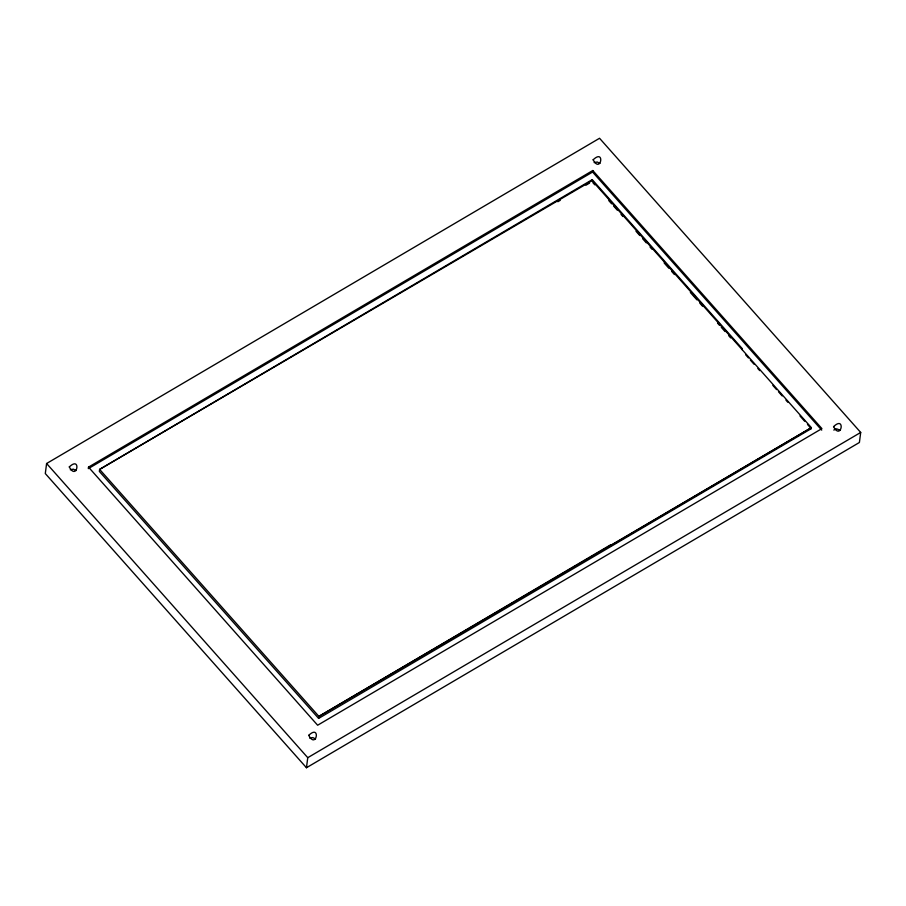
<?xml version="1.0" encoding="UTF-8"?>
<svg xmlns="http://www.w3.org/2000/svg" width="906" height="906" viewBox="0 0 906 906"><rect width="100%" height="100%" fill="white"/><g stroke="black" fill="none" stroke-linecap="round" stroke-linejoin="round"><path stroke-width="1.36" d="M46.602 463.51L45.3 473.555L306.455 767.733L859.398 442.49L860.7 432.445L599.546 138.267L46.602 463.51L307.757 757.688L306.455 767.733M88.516 467.122L88.312 468.629L592.592 172.027L592.784 170.521L88.516 467.122L317.632 725.23L821.912 428.617L592.784 170.521M592.241 179.648L592.105 180.645L811.38 427.655L811.244 428.651L318.629 718.413L318.889 716.397L99.615 469.399L592.241 179.648L742.286 348.674L742.15 349.671M833.78 430.056L836.566 428.832L840.383 430.248M557.836 201.732L560.27 200.305M585.876 185.243L589.534 183.091M307.757 757.688L860.7 432.445M592.105 180.645L99.615 469.399L99.354 471.414L318.629 718.413M594.143 162.604L597.235 162.015L599.953 163.408M309.727 738.152L312.819 737.575L315.548 738.956M70.306 469.75L73.397 469.172L76.115 470.565M592.592 172.027L821.719 430.124M592.909 182.706L594.789 184.824M608.843 200.656L611.652 203.816M613.532 205.934L617.28 210.158M621.029 214.382L622.898 216.489M636.012 231.268L639.761 235.492M642.581 238.652L646.329 242.876M650.078 247.1L651.946 249.207M664.132 262.933L668.809 268.21M671.629 271.381L674.438 274.541M690.361 292.491L696.929 299.875M699.738 303.046L702.546 306.205M717.541 323.102L719.409 325.209M721.289 327.326L725.038 331.539M728.786 335.764L730.655 337.881M745.649 354.767L748.458 357.938M750.338 360.044L754.086 364.269M757.835 368.493L759.704 370.599M772.829 385.378L776.578 389.603M778.447 391.709L782.195 395.933M785.944 400.158L787.824 402.264M799.998 415.99L804.687 421.267M807.495 424.438L811.244 428.651M308.731 735.332C316.421 749.828 321.041 723.634 308.731 735.332M593.147 159.784C600.837 174.28 605.457 148.086 593.147 159.784M833.565 426.635C841.255 441.131 845.876 414.937 833.565 426.635M69.298 466.93C76.931 481.437 81.642 455.265 69.298 466.93M610.904 544.642L610.769 545.65L811.38 427.655L318.889 716.397L610.904 544.642"/></g></svg>
